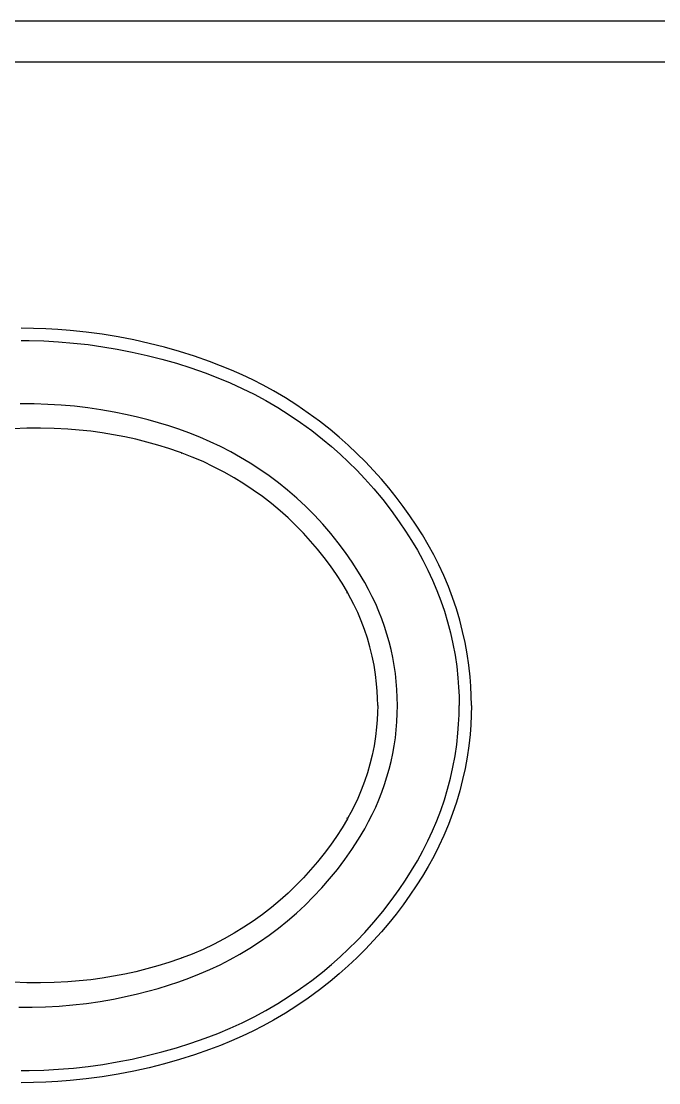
# Model space of a CAD drawing. Header units: millimetres. Extents: x 188.6 to 263.2, y 40.1 to 120.1.
# Drawn here: x 217.91 to 218.222, y 117.516 to 118.034 of the extents above; entities that cross this region are included whole.
import ezdxf

# ---------------------------------------------------------------- set-up
doc = ezdxf.new("R2010")
doc.units = ezdxf.units.MM
doc.layers.add('_XREF_APTOS 1003 E 1004$0$L-MC-LAYOUT MOLHADO', color=4, linetype='Continuous')
doc.layers.add('ARQ', color=8, linetype='Continuous')

# ---------------------------------------------------------------- blocks, each defined once
blk = doc.blocks.new('A$C1BFF5DEF')
at = {"layer": '_XREF_APTOS 1003 E 1004$0$L-MC-LAYOUT MOLHADO', "color": 8}
for p, q in [((19.91598066748571, 8.980007432637192, -0.0003197424109731), (18.56598074229765, 8.98000751431914, -0.0003197424109731)), ((19.91598066748571, 8.960007432636758, -0.0003197424109731), (18.56598074229765, 8.960007515636107, -0.0003197424109731)), ((19.02683620496515, 8.82987388713241, -0.0003197424109718), (19.02085406442035, 8.829953662972226, -0.0003197424109718)), ((19.03281688934527, 8.829675480867762, -0.0003197424109718), (19.02683620496515, 8.82987388713241, -0.0003197424109718)), ((19.03879166627172, 8.829349978329672, -0.0003197424109718), (19.03281688934527, 8.829675480867762, -0.0003197424109718)), ((19.04475608445006, 8.828888913668603, -0.0003197424109718), (19.03879166627172, 8.829349978329672, -0.0003197424109718)), ((19.02083736805485, 8.823987885711404, -0.0003197424109718), (19.02470980647246, 8.823960240143377, -0.0003197424109718)), ((19.02470980647246, 8.823960240143377, -0.0003197424109718), (19.03192767495198, 8.823760301949505, -0.0003197424109718)), ((19.0526280351865, 8.828069719519364, -0.0003197424109718), (19.04475608445006, 8.828888913668603, -0.0003197424109718)), ((19.06047420131341, 8.827019307029559, -0.0003197424109718), (19.0526280351865, 8.828069719519364, -0.0003197424109718)), ((19.06828430358524, 8.825738427752412, -0.0003197424109718), (19.06047420131341, 8.827019307029559, -0.0003197424109718)), ((19.07584197390457, 8.82427426542904, -0.0003197424109718), (19.06828430358524, 8.825738427752412, -0.0003197424109718)), ((19.08336177647703, 8.822595968109681, -0.0003197424109718), (19.07584197390457, 8.82427426542904, -0.0003197424109718)), ((19.03192767495198, 8.823760301949505, -0.0003197424109718), (19.03914258027959, 8.82335819846162, -0.0003197424109718)), ((19.03914258027959, 8.82335819846162, -0.0003197424109718), (19.0463463975089, 8.822755823621943, -0.0003197424109718)), ((19.0463463975089, 8.822755823621943, -0.0003197424109718), (19.05353100168992, 8.821955071372713, -0.0003197424109718)), ((19.05353100168992, 8.821955071372713, -0.0003197424109718), (19.06068826787356, 8.820957835655689, -0.0003197424109718)), ((19.06068826787356, 8.820957835655689, -0.0003197424109718), (19.06781007111436, 8.819766010412648, -0.0003197424109718)), ((19.06781007111436, 8.819766010412648, -0.0003197424109718), (19.07509971642918, 8.818339033505936, -0.0003197424109718)), ((19.09083353756846, 8.820703060887126, -0.0003197424109718), (19.08336177647703, 8.822595968109681, -0.0003197424109718)), ((19.09824708344655, 8.81859506885689, -0.0003197424109718), (19.09083353756846, 8.820703060887126, -0.0003197424109718)), ((19.07509971642918, 8.818339033505936, -0.0003197424109718), (19.08235292181649, 8.816708454071657, -0.0003197424109718)), ((19.08235292181649, 8.816708454071657, -0.0003197424109718), (19.08956007794819, 8.814873671917896, -0.0003197424109718)), ((19.08956007794819, 8.814873671917896, -0.0003197424109718), (19.09671157549798, 8.812834086851806, -0.0003197424109718)), ((19.10559224037712, 8.816271517112227, -0.0003197424109718), (19.09824708344655, 8.81859506885689, -0.0003197424109718)), ((19.11285883462784, 8.813731930746826, -0.0003197424109718), (19.10559224037712, 8.816271517112227, -0.0003197424109718)), ((19.11822872328462, 8.811686430796499, -0.0003197424109718), (19.11285883462784, 8.813731930746826, -0.0003197424109718)), ((19.09671157549798, 8.812834086851806, -0.0003197424109718), (19.10379780513955, 8.810589098680566, -0.0003197424109718)), ((19.10379780513955, 8.810589098680566, -0.0003197424109718), (19.11080915754661, 8.808138107213153, -0.0003197424109718)), ((19.1235483940423, 8.809501723569383, -0.0003197424109718), (19.11822872328462, 8.811686430796499, -0.0003197424109718)), ((19.12880997388817, 8.807176147618293, -0.0003197424109718), (19.1235483940423, 8.809501723569383, -0.0003197424109718)), ((19.11080915754661, 8.808138107213153, -0.0003197424109718), (19.11688976244164, 8.805808220549123, -0.0003197424109718)), ((19.11688976244164, 8.805808220549123, -0.0003197424109718), (19.12290224821077, 8.80329460703183, -0.0003197424109718)), ((19.12290224821077, 8.80329460703183, -0.0003197424109718), (19.12883434185329, 8.800594265861717, -0.0003197424109718)), ((19.13400558980771, 8.80470804149604, -0.0003197424109718), (19.12880997388817, 8.807176147618293, -0.0003197424109718)), ((19.13912736878552, 8.802095743755443, -0.0003197424109718), (19.13400558980771, 8.80470804149604, -0.0003197424109718)), ((19.12883434185329, 8.800594265861717, -0.0003197424109718), (19.13467377036482, 8.797704196239238, -0.0003197424109718)), ((19.14416743780889, 8.799337592949314, -0.0003197424109718), (19.13912736878552, 8.802095743755443, -0.0003197424109718)), ((19.14994165734475, 8.79593505947355, -0.0003197424109718), (19.14416743780889, 8.799337592949314, -0.0003197424109718)), ((19.02711759815115, 8.792980383888107, -0.0003197424109718), (19.02039526137429, 8.792991815207868, -0.0003197424109718)), ((19.03383135129167, 8.792775488400137, -0.0003197424109718), (19.02711759815115, 8.792980383888107, -0.0003197424109718)), ((19.04034067474691, 8.79239043636903, -0.0003197424109718), (19.03383135129167, 8.792775488400137, -0.0003197424109718)), ((19.13467377036482, 8.797704196239238, -0.0003197424109718), (19.14040826074466, 8.79462139736529, -0.0003197424109718)), ((19.14040826074466, 8.79462139736529, -0.0003197424109718), (19.14618969335475, 8.791249624852071, -0.0003197424109718)), ((19.15560308683467, 8.792337609287415, -0.0003197424109718), (19.14994165734475, 8.79593505947355, -0.0003197424109718)), ((19.04684185344064, 8.79182154772002, -0.0003197424109718), (19.04034067474691, 8.79239043636903, -0.0003197424109718)), ((19.05332692261214, 8.791068918419796, -0.0003197424109718), (19.04684185344064, 8.79182154772002, -0.0003197424109718)), ((19.05978791750436, 8.790132644436426, -0.0003197424109718), (19.05332692261214, 8.791068918419796, -0.0003197424109718)), ((19.06621687335842, 8.78901282173615, -0.0003197424109718), (19.05978791750436, 8.790132644436426, -0.0003197424109718)), ((19.07260582541727, 8.787709546286576, -0.0003197424109718), (19.06621687335842, 8.78901282173615, -0.0003197424109718)), ((19.07774039108841, 8.78652133545188, -0.0003197424109718), (19.07260582541727, 8.787709546286576, -0.0003197424109718)), ((19.14618969335475, 8.791249624852071, -0.0003197424109718), (19.15185603386868, 8.78767678104009, -0.0003197424109718)), ((19.15185603386868, 8.78767678104009, -0.0003197424109718), (19.15739824265944, 8.783910542535295, -0.0003197424109718)), ((19.16114316815816, 8.788552466702868, -0.0003197424109718), (19.15560308683467, 8.792337609287415, -0.0003197424109718)), ((19.1665533431929, 8.784586856031863, -0.0003197424109718), (19.16114316815816, 8.788552466702868, -0.0003197424109718)), ((19.08284636206059, 8.785212797012036, -0.0003197424109718), (19.07774039108841, 8.78652133545188, -0.0003197424109718)), ((19.08791934315246, 8.783784409535428, -0.0003197424109718), (19.08284636206059, 8.785212797012036, -0.0003197424109718)), ((19.09293167382889, 8.782244199112707, -0.0003197424109718), (19.08791934315246, 8.783784409535428, -0.0003197424109718)), ((19.15739824265944, 8.783910542535295, -0.0003197424109718), (19.16280728010548, 8.779958585943177, -0.0003197424109718)), ((19.17182505381657, 8.78044800158682, -0.0003197424109718), (19.1665533431929, 8.784586856031863, -0.0003197424109718)), ((19.02360205847486, 8.781113612440322, -0.0003197424109718), (19.0169258727588, 8.780863213563178, -0.0003197424109718)), ((19.03028408445749, 8.781165694596666, -0.0003197424109718), (19.02360205847486, 8.781113612440322, -0.0003197424109718)), ((19.03696300185998, 8.781017032358477, -0.0003197424109718), (19.03028408445749, 8.781165694596666, -0.0003197424109718)), ((19.04362986183383, 8.780665198051565, -0.0003197424109718), (19.03696300185998, 8.781017032358477, -0.0003197424109718)), ((19.04924660675039, 8.780207934661803, -0.0003197424109718), (19.04362986183383, 8.780665198051565, -0.0003197424109718)), ((19.05485239406567, 8.779602204096362, -0.0003197424109718), (19.04924660675039, 8.780207934661803, -0.0003197424109718)), ((19.06044086900744, 8.778846806085083, -0.0003197424109718), (19.05485239406567, 8.779602204096362, -0.0003197424109718)), ((19.06600567680158, 8.777940540356894, -0.0003197424109718), (19.06044086900744, 8.778846806085083, -0.0003197424109718)), ((19.07154046267493, 8.776882206641174, -0.0003197424109718), (19.06600567680158, 8.777940540356894, -0.0003197424109718)), ((19.09790677015422, 8.780585342257153, -0.0003197424109718), (19.09293167382889, 8.782244199112707, -0.0003197424109718)), ((19.1028401999543, 8.778808608789632, -0.0003197424109718), (19.09790677015422, 8.780585342257153, -0.0003197424109718)), ((19.10806364702654, 8.77675480762241, -0.0003197424109718), (19.10284019995521, 8.77880860879236, -0.0003197424109718)), ((19.16280728010548, 8.779958585943177, -0.0003197424109718), (19.16807410658072, 8.775828587870137, -0.0003197424109718)), ((19.17629760785036, 8.776707510083497, -0.0003197424109718), (19.17182505381657, 8.78044800158682, -0.0003197424109718)), ((19.07693746575437, 8.77569464655221, -0.0003197424109718), (19.07154046267493, 8.776882206641174, -0.0003197424109718)), ((19.08230269272422, 8.774357112753247, -0.0003197424109718), (19.07693746575437, 8.77569464655221, -0.0003197424109718)), ((19.08762909588, 8.772869109591511, -0.0003197424109718), (19.08230269272422, 8.774357112753247, -0.0003197424109718)), ((19.09290962751362, 8.771230141413298, -0.0003197424109718), (19.08762909588, 8.772869109591511, -0.0003197424109718)), ((19.11321752012787, 8.774524050906848, -0.0003197424109718), (19.10806364702654, 8.77675480762241, -0.0003197424109718)), ((19.11829302697657, 8.77212032181501, -0.0003197424109718), (19.11321752012787, 8.774524050906848, -0.0003197424109718)), ((19.12328137529181, 8.769547603515775, -0.0003197424109718), (19.11829302697657, 8.77212032181501, -0.0003197424109718)), ((19.16807410658072, 8.775828587870137, -0.0003197424109718), (19.17241605755276, 8.772198185984278, -0.0003197424109718)), ((19.17241605755276, 8.772198185984278, -0.0003197424109718), (19.17665471948163, 8.7684424180577, -0.0003197424109718)), ((19.18066372602021, 8.772837864338495, -0.0003197424109718), (19.17629760785036, 8.776707510083497, -0.0003197424109718)), ((19.18491802130353, 8.768843863769916, -0.0003197424109718), (19.18066372602021, 8.772837864338495, -0.0003197424109718)), ((19.0981372399188, 8.769439712565372, -0.0003197424109718), (19.09290962751362, 8.771230141413298, -0.0003197424109718)), ((19.09919547708574, 8.769056286164641, -0.0003197424109718), (19.0981372399188, 8.769439712565372, -0.0003197424109718)), ((19.09919553351352, 8.769056265532754, -0.0003197424109718), (19.09917480240671, 8.768908470474116, -0.0003197424109718)), ((19.09917480240671, 8.768908470474116, -0.0003197424109718), (19.09918091326523, 8.768897428838727, -0.0003197424109718)), ((19.09949182748602, 8.768785799551324, -0.0003197424109718), (19.09918513319422, 8.768899640341033, -0.0003197424109718)), ((19.09950321767297, 8.768943475036622, -0.0003197424109718), (19.09919553346532, 8.769056265426798, -0.0003197424109718)), ((19.09948582803514, 8.76885515554227, -0.0003197424109718), (19.0994815537984, 8.768801981356999, -0.0003197424109718)), ((19.0994815537984, 8.768801981356999, -0.0003197424109718), (19.09948830386435, 8.76878465448658, -0.0003197424109718)), ((19.09950321767025, 8.768943475037984, -0.0003197424109718), (19.09948582803514, 8.76885515554227, -0.0003197424109718)), ((19.10442605971417, 8.767036306881664, -0.0003197424109718), (19.09950321792399, 8.768943474944763, -0.0003197424109718)), ((19.10969059856831, 8.764778744853857, -0.0003197424109718), (19.10442605971417, 8.767036306881664, -0.0003197424109718)), ((19.12809248808258, 8.766857670031412, -0.0003197424109718), (19.12328137529181, 8.769547603515775, -0.0003197424109718)), ((19.13281411484655, 8.764007679999622, -0.0003197424109718), (19.12809248808258, 8.766857670031412, -0.0003197424109718)), ((19.17665471948163, 8.7684424180577, -0.0003197424109718), (19.18078486039536, 8.764565938060741, -0.0003197424109718)), ((19.18905510667861, 8.764730307797207, -0.0003197424109718), (19.18491802130353, 8.768843863769916, -0.0003197424109718)), ((19.11487184615777, 8.762326888502002, -0.0003197424109718), (19.10969059856831, 8.764778744853857, -0.0003197424109718)), ((19.11995931660436, 8.75968587509601, -0.0003197424109718), (19.11487184615777, 8.762326888502002, -0.0003197424109718)), ((19.1374385076993, 8.761002485779727, -0.0003197424109718), (19.13281411484655, 8.764007679999622, -0.0003197424109718)), ((19.18078486039536, 8.764565938060741, -0.0003197424109718), (19.18480124832473, 8.760573399964642, -0.0003197424109718)), ((19.19306959512283, 8.760501995839377, -0.0003197424109718), (19.18905510667861, 8.764730307797207, -0.0003197424109718)), ((19.12494252403172, 8.756860841903972, -0.0003197424109718), (19.11995931660436, 8.75968587509601, -0.0003197424109718)), ((19.1296399312983, 8.753967172100374, -0.0003197424109718), (19.12494252403172, 8.756860841903972, -0.0003197424109718)), ((19.14195791875915, 8.757846939731962, -0.0003197424109718), (19.1374385076993, 8.761002485779727, -0.0003197424109718)), ((19.14652354047808, 8.754423342734526, -0.0003197424109718), (19.14195791875915, 8.757846939731962, -0.0003197424109718)), ((19.18480124832473, 8.760573399964642, -0.0003197424109718), (19.18869865129869, 8.756469457740195, -0.0003197424109718)), ((19.18869865129869, 8.756469457740195, -0.0003197424109718), (19.19318677572443, 8.751432943302687, -0.0003197424109718)), ((19.19686477884676, 8.756268754763141, -0.0003197424109718), (19.19306959512283, 8.760501995839377, -0.0003197424109718)), ((19.13423579415171, 8.750905202379045, -0.0003197424109718), (19.1296399312983, 8.753967172100374, -0.0003197424109718)), ((19.15096341848817, 8.750848938808986, -0.0003197424109718), (19.14652354047808, 8.754423342734526, -0.0003197424109718)), ((19.19318677572443, 8.751432943302687, -0.0003197424109718), (19.19750139209878, 8.746241808187506, -0.0003197424109718)), ((19.20054130963723, 8.751927629005193, -0.0003197424109718), (19.19686477884676, 8.756268754763141, -0.0003197424109718)), ((19.20409498774421, 8.747483922108357, -0.0003197424109718), (19.20054130963723, 8.751927629005193, -0.0003197424109718)), ((19.13872157110432, 8.747680973900287, -0.0003197424109718), (19.13423579415171, 8.750905202379045, -0.0003197424109718)), ((19.14308872067209, 8.744300527825317, -0.0003197424109718), (19.13872157110432, 8.747680973900287, -0.0003197424109718)), ((19.15550223506085, 8.746922237057559, -0.0003197424109718), (19.15096341848817, 8.750848938808986, -0.0003197424109718)), ((19.15990008008572, 8.742829587964707, -0.0003197424109718), (19.15550223506085, 8.746922237057559, -0.0003197424109718)), ((19.19750139209878, 8.746241808187506, -0.0003197424109718), (19.20163499398092, 8.740905410887763, -0.0003197424109718)), ((19.20752161341949, 8.742942937615908, -0.0003197424109718), (19.20409498774421, 8.747483922108357, -0.0003197424109718)), ((19.14732870136919, 8.740769905313527, -0.0003197424109718), (19.14308872067209, 8.744300527825317, -0.0003197424109718)), ((19.16414861129266, 8.738579340825936, -0.0003197424109718), (19.15990008008572, 8.742829587964707, -0.0003197424109718)), ((19.20163499398092, 8.740905410887763, -0.0003197424109718), (19.20558007493361, 8.73543310989703, -0.0003197424109718)), ((19.21081698691392, 8.738309979072028, -0.0003197424109718), (19.20752161341949, 8.742942937615908, -0.0003197424109718)), ((19.1512523097486, 8.73726340643475, -0.0003197424109718), (19.14732870136919, 8.740769905313527, -0.0003197424109718)), ((19.15505779873325, 8.733622275717835, -0.0003197424109718), (19.1512523097486, 8.73726340643475, -0.0003197424109718)), ((19.16823948640791, 8.734179844936762, -0.0003197424109718), (19.16414861129266, 8.738579340825936, -0.0003197424109718)), ((19.21391870984604, 8.733689622837346, -0.0003197424109718), (19.21081698691392, 8.738309979072028, -0.0003197424109718)), ((19.15873873817014, 8.729852978170356, -0.0003197424109718), (19.15505779873325, 8.733622275717835, -0.0003197424109718)), ((19.17216436316227, 8.729639449592241, -0.0003197424109718), (19.16823948640791, 8.734179844936762, -0.0003197424109718)), ((19.20558007493361, 8.73543310989703, -0.0003197424109718), (19.20866306173462, 8.730870527750312, -0.0003197424109718)), ((19.20866306173462, 8.730870527750312, -0.0003197424109718), (19.21162108308687, 8.726221054340613, -0.0003197424109718)), ((19.21689595554795, 8.728983351087887, -0.0003197424109718), (19.21391870984604, 8.733689622837346, -0.0003197424109718)), ((19.16228869790808, 8.725961978799887, -0.0003197424109718), (19.15873873817014, 8.729852978170356, -0.0003197424109718)), ((19.16570124779588, 8.721955742614455, -0.0003197424109718), (19.16228869790808, 8.725961978799887, -0.0003197424109718)), ((19.17580572386447, 8.7251087295042, -0.0003197424109718), (19.17216436316227, 8.729639449592241, -0.0003197424109718)), ((19.21162108308687, 8.726221054340613, -0.0003197424109718), (19.21443970655269, 8.721485336593332, -0.0003197424109718)), ((19.21973478733668, 8.724191861263762, -0.0003197424109718), (19.21689595554795, 8.728983351087887, -0.0003197424109718)), ((19.16888526612325, 8.717951959396714, -0.0003197424109718), (19.16570124779588, 8.721955742614455, -0.0003197424109718)), ((19.17928903449916, 8.720448695651383, -0.0003197424109718), (19.17580572386447, 8.7251087295042, -0.0003197424109718)), ((19.18260818155937, 8.715668155934281, -0.0003197424109718), (19.17928903449916, 8.720448695651383, -0.0003197424109718)), ((19.21443970655269, 8.721485336593332, -0.0003197424109718), (19.21710449969993, 8.71666402143569, -0.0003197424109718)), ((19.22242126852831, 8.71931585080506, -0.0003197424109718), (19.21973478733668, 8.724191861263762, -0.0003197424109718)), ((19.17193754671785, 8.713841439725682, -0.0003197424109718), (19.16888526612325, 8.717951959396714, -0.0003197424109718)), ((19.18575705154086, 8.710775918252464, -0.0003197424109718), (19.18260818155937, 8.715668155934281, -0.0003197424109718)), ((19.21710449969993, 8.71666402143569, -0.0003197424109718), (19.21960103009002, 8.71175775579354, -0.0003197424109718)), ((19.22494146243986, 8.71435601715143, -0.0003197424109718), (19.22242126852831, 8.71931585080506, -0.0003197424109718)), ((19.17485321264627, 8.709631047235916, -0.0003197424109718), (19.17193754671785, 8.713841439725682, -0.0003197424109718)), ((19.18872953093938, 8.70578079050506, -0.0003197424109718), (19.18575705154086, 8.710775918252464, -0.0003197424109718)), ((19.21960103009002, 8.71175775579354, -0.0003197424109718), (19.22187523332337, 8.706863306233798, -0.0003197424109718)), ((19.22737944794841, 8.709098524766205, -0.0003197424109718), (19.22494146243986, 8.71435601715143, -0.0003197424109718)), ((19.17762738697689, 8.70532764556333, -0.0003197424109718), (19.17485321264627, 8.709631047235916, -0.0003197424109718)), ((19.1802551927763, 8.700938098342021, -0.0003197424109718), (19.17762738697689, 8.70532764556333, -0.0003197424109718)), ((19.22187523332337, 8.706863306233798, -0.0003197424109718), (19.22397592540306, 8.701886333624543, -0.0003197424109718)), ((19.22962476075605, 8.703749513018238, -0.0003197424109718), (19.22737944794841, 8.709098524766205, -0.0003197424109718)), ((19.18014008421738, 8.70085507101453, -0.0003197424109718), (19.18013191126789, 8.700843424236382, -0.0003197424109718)), ((19.18037901339409, 8.700412244374773, -0.0003197424109718), (19.18013537669736, 8.700839693774242, -0.0003197424109718)), ((19.18018086442003, 8.700886936281902, -0.0003197424109718), (19.18014008421738, 8.70085507101453, -0.0003197424109718)), ((19.18025522278236, 8.700938046270721, -0.0003197424109718), (19.18018086442003, 8.700886936281902, -0.0003197424109718)), ((19.18050093340622, 8.700509497311712, -0.0003197424109718), (19.18025525667195, 8.700937986995767, -0.0003197424109718)), ((19.18038104917792, 8.700425320107342, -0.0003197424109718), (19.18037592046454, 8.700417675058588, -0.0003197424109718)), ((19.18050093340622, 8.700509497311712, -0.0003197424109718), (19.18038104917792, 8.700425320107342, -0.0003197424109718)), ((19.18199426594634, 8.697804752205911, -0.0003197424109718), (19.18050093340622, 8.700509497311712, -0.0003197424109718)), ((19.22397592540306, 8.701886333624543, -0.0003197424109718), (19.2258992201028, 8.696836338363253, -0.0003197424109718)), ((19.2316730445396, 8.698319912765553, -0.0003197424109718), (19.22962476075605, 8.703749513018238, -0.0003197424109718)), ((19.18341235284202, 8.695059856277794, -0.0003197424109718), (19.18199426594634, 8.697804752205911, -0.0003197424109718)), ((19.18531745674278, 8.691039799113012, -0.0003197424109718), (19.18341235284202, 8.695059856277794, -0.0003197424109718)), ((19.2258992201028, 8.696836338363253, -0.0003197424109718), (19.22764123119719, 8.691722820847872, -0.0003197424109718)), ((19.23351994297678, 8.692820654866182, -0.0003197424109718), (19.2316730445396, 8.698319912765553, -0.0003197424109718)), ((19.18706149743463, 8.686941344447177, -0.0003197424109718), (19.18531745674278, 8.691039799113012, -0.0003197424109718)), ((19.22764123119719, 8.691722820847872, -0.0003197424109718), (19.22919807245904, 8.686555281476327, -0.0003197424109718)), ((19.23516109974804, 8.687262670178598, -0.0003197424109718), (19.23351994297678, 8.692820654866182, -0.0003197424109718)), ((19.18864064394125, 8.682774565704447, -0.0003197424109718), (19.18706149743463, 8.686941344447177, -0.0003197424109718)), ((19.22919807245904, 8.686555281476327, -0.0003197424109718), (19.23061189252399, 8.681159927235285, -0.0003197424109718)), ((19.2365527574762, 8.681830228890021, -0.0003197424109718), (19.23516109974804, 8.687262670178598, -0.0003197424109718)), ((19.19005106528908, 8.678549536308992, -0.0003197424109718), (19.18864064394125, 8.682774565704447, -0.0003197424109718)), ((19.23061189252399, 8.681159927235285, -0.0003197424109718), (19.23182826472617, 8.675710898403167, -0.0003197424109718)), ((19.23775199976495, 8.676346675586728, -0.0003197424109718), (19.2365527574762, 8.681830228890021, -0.0003197424109718)), ((19.19128893050089, 8.674276329684517, -0.0003197424109718), (19.19005106528908, 8.678549536308992, -0.0003197424109718)), ((19.19238670747524, 8.669807606387394, -0.0003197424109718), (19.19128893050089, 8.674276329684517, -0.0003197424109718)), ((19.23182826472617, 8.675710898403167, -0.0003197424109718), (19.23284508438479, 8.670219220622357, -0.0003197424109718)), ((19.23875687126252, 8.670822400433508, -0.0003197424109718), (19.23775199976495, 8.676346675586728, -0.0003197424109718)), ((19.19329870363486, 8.665293189249724, -0.0003197424109718), (19.19238670747524, 8.669807606387394, -0.0003197424109718)), ((19.23284508438479, 8.670219220622357, -0.0003197424109718), (19.23366024681905, 8.664695919534779, -0.0003197424109718)), ((19.23956541661351, 8.665267793594692, -0.0003197424109718), (19.23875687126252, 8.670822400433508, -0.0003197424109718)), ((19.19402281262006, 8.660744815156932, -0.0003197424109718), (19.19329870363486, 8.665293189249724, -0.0003197424109718)), ((19.23366024681905, 8.664695919534779, -0.0003197424109718), (19.23427164734727, 8.659152020782813, -0.0003197424109718)), ((19.24017568046616, 8.659693245233711, -0.0003197424109718), (19.23956541661351, 8.665267793594692, -0.0003197424109718)), ((19.19455692807202, 8.65617422099399, -0.0003197424109718), (19.19402281262006, 8.660744815156932, -0.0003197424109718)), ((19.23427164734727, 8.659152020782813, -0.0003197424109718), (19.23461288697086, 8.654644542178858, -0.0003197424109718)), ((19.24052946641637, 8.655005623331588, -0.0003197424109718), (19.24017568046616, 8.659693245233711, -0.0003197424109718)), ((19.19483697079482, 8.652658327252764, -0.0003197424109718), (19.19455692807202, 8.65617422099399, -0.0003197424109718)), ((19.23461288697086, 8.654644542178858, -0.0003197424109718), (19.23482006179762, 8.650127783181004, -0.0003197424109718)), ((19.24074370384875, 8.650308372929658, -0.0003197424109718), (19.24052946641637, 8.655005623331588, -0.0003197424109718)), ((19.19500505536013, 8.649134395368264, -0.0003197424109718), (19.19483697079482, 8.652658327252764, -0.0003197424109718)), ((19.19506160298584, 8.64560778597456, -0.0003197424109718), (19.19500505536013, 8.649134395368264, -0.0003197424109718)), ((19.23482006179762, 8.650127783181004, -0.0003197424109718), (19.23490613114751, 8.64560778913733, -0.0003197424109718)), ((19.2408320754617, 8.645607789591168, -0.0003197424109718), (19.24074370384875, 8.650308372929658, -0.0003197424109718)), ((19.19504885415477, 8.645607785973198, -0.0003197424109718), (19.19490755263774, 8.645607785961827, -0.0003197424109718)), ((19.19506160298584, 8.645607785973652, -0.0003197424109718), (19.19500505592037, 8.642081176571308, -0.0003197424109718)), ((19.19506160298584, 8.645607785974107, -0.0003197424109718), (19.19504885415477, 8.645607785973198, -0.0003197424109718)), ((19.23482006251521, 8.641087795080466, -0.0003197424109718), (19.23490613114751, 8.64560778913733, -0.0003197424109718)), ((19.2408320754617, 8.645607789624817, -0.0003197424109718), (19.24074370459544, 8.640907206272686, -0.0003197424109718)), ((19.19483697191441, 8.638557244659523, -0.0003197424109718), (19.19455692975003, 8.635041350873733, -0.0003197424109718)), ((19.19500505592037, 8.642081176571308, -0.0003197424109718), (19.19483697191441, 8.638557244659523, -0.0003197424109718)), ((19.23461288840605, 8.636571036049418, -0.0003197424109718), (19.23482006251521, 8.641087795080466, -0.0003197424109718)), ((19.24074370459544, 8.640907206272686, -0.0003197424109718), (19.24052946790886, 8.636209955836192, -0.0003197424109718)), ((19.19455692975003, 8.635041350873733, -0.0003197424109718), (19.19402281502385, 8.630470756626664, -0.0003197424109718)), ((19.23366024984949, 8.62651965854252, -0.0003197424109718), (19.23427164949822, 8.632063557391348, -0.0003197424109718)), ((19.23427164949822, 8.632063557391348, -0.0003197424109718), (19.23461288840605, 8.636571036049418, -0.0003197424109718)), ((19.24052946790886, 8.636209955836192, -0.0003197424109718), (19.24017568270261, 8.631522333878138, -0.0003197424109718)), ((19.19402281502385, 8.630470756626664, -0.0003197424109718), (19.1932987067608, 8.625922382418366, -0.0003197424109718)), ((19.24017568270261, 8.631522333878138, -0.0003197424109718), (19.23956541973581, 8.625947785420294, -0.0003197424109718)), ((19.1932987067608, 8.625922382418366, -0.0003197424109718), (19.19238671131876, 8.621407965136086, -0.0003197424109718)), ((19.23284508829289, 8.620996357325339, -0.0003197424109718), (19.23366024984949, 8.62651965854252, -0.0003197424109718)), ((19.23956541973581, 8.625947785420294, -0.0003197424109718), (19.23875687526612, 8.620393178452787, -0.0003197424109718)), ((19.19128893505382, 8.616939241664795, -0.0003197424109718), (19.19005107051958, 8.612666034843869, -0.0003197424109718)), ((19.19238671131876, 8.621407965136086, -0.0003197424109718), (19.19128893505382, 8.616939241664795, -0.0003197424109718)), ((19.23182826950648, 8.615504679383093, -0.0003197424109718), (19.23284508829289, 8.620996357325339, -0.0003197424109718)), ((19.23875687526612, 8.620393178452787, -0.0003197424109718), (19.23775200464621, 8.614868903139948, -0.0003197424109718)), ((19.19005107051958, 8.612666034843869, -0.0003197424109718), (19.18864064984297, 8.608441005224222, -0.0003197424109718)), ((19.23061189816923, 8.610055650357706, -0.0003197424109718), (19.23182826950648, 8.615504679383093, -0.0003197424109718)), ((19.23775200464621, 8.614868903139948, -0.0003197424109718), (19.23655276322785, 8.609385349646573, -0.0003197424109718)), ((19.18864064984297, 8.608441005224222, -0.0003197424109718), (19.18706150399754, 8.604274226230473, -0.0003197424109718)), ((19.22919807896011, 8.604660295892472, -0.0003197424109718), (19.23061189816923, 8.610055650357706, -0.0003197424109718)), ((19.23655276322785, 8.609385349646573, -0.0003197424109718), (19.23516110636279, 8.603952908136987, -0.0003197424109718)), ((19.18706150399754, 8.604274226230473, -0.0003197424109718), (19.18531746395689, 8.600175771287695, -0.0003197424109718)), ((19.22764123851954, 8.599492756273547, -0.0003197424109718), (19.22919807896011, 8.604660295892472, -0.0003197424109718)), ((19.23516110636279, 8.603952908136987, -0.0003197424109718), (19.23351995047466, 8.598394923188835, -0.0003197424109718)), ((19.1834123606946, 8.596155713820508, -0.0003197424109718), (19.18199427423457, 8.59341081766729, -0.0003197424109718)), ((19.18531746395689, 8.600175771287695, -0.0003197424109718), (19.1834123606946, 8.596155713820508, -0.0003197424109718)), ((19.22589922823732, 8.594379238481677, -0.0003197424109718), (19.22764123851954, 8.599492756273547, -0.0003197424109718)), ((19.23351995047466, 8.598394923188835, -0.0003197424109718), (19.23167305290968, 8.59289566499615, -0.0003197424109718)), ((19.18013914517047, 8.590382465190713, -0.0003197424109718), (19.18038364461023, 8.590811444028759, -0.0003197424109718)), ((19.18050094212373, 8.59070607232411, -0.0003197424109718), (19.18025526545858, 8.590277582601402, -0.0003197424109718)), ((19.1803810578827, 8.590790249509382, -0.0003197424109718), (19.1803759276541, 8.59079789133807, -0.0003197424109718)), ((19.18050094212373, 8.59070607232411, -0.0003197424109718), (19.1803810578827, 8.590790249509382, -0.0003197424109718)), ((19.18199427423457, 8.59341081766729, -0.0003197424109718), (19.18050094212373, 8.59070607232411, -0.0003197424109718)), ((19.22397593433976, 8.589329242914799, -0.0003197424109718), (19.22589922823732, 8.594379238481677, -0.0003197424109718)), ((19.23167305290968, 8.59289566499615, -0.0003197424109718), (19.22962476998833, 8.587466064418322, -0.0003197424109718)), ((19.17762739645928, 8.585887923616838, -0.0003197424109718), (19.1748532228126, 8.581584521503144, -0.0003197424109718)), ((19.18025520156203, 8.590277471254693, -0.0003197424109718), (19.17762739645928, 8.585887923616838, -0.0003197424109718)), ((19.18014010712846, 8.590360523222216, -0.0003197424109718), (19.18013193301937, 8.590372167924443, -0.0003197424109718)), ((19.18018088829154, 8.590328659776105, -0.0003197424109718), (19.18014010712846, 8.590360523222216, -0.0003197424109718)), ((19.18025524740602, 8.590277551264762, -0.0003197424109718), (19.18018088829154, 8.590328659776105, -0.0003197424109718)), ((19.18565740642094, 8.580278979731018, -0.0003197424109718), (19.18872952127327, 8.585434746800956, -0.0003197424109718)), ((19.22187524305042, 8.584352269972214, -0.0003197424109718), (19.22397593433976, 8.589329242914799, -0.0003197424109718)), ((19.22962476998833, 8.587466064418322, -0.0003197424109718), (19.22737945803106, 8.582117052313832, -0.0003197424109718)), ((19.1748532228126, 8.581584521503144, -0.0003197424109718), (19.17193755755267, 8.5773741285509, -0.0003197424109718)), ((19.18239725306063, 8.575232971866852, -0.0003197424109718), (19.18565740642094, 8.580278979731018, -0.0003197424109718)), ((19.21960104059377, 8.579457820050948, -0.0003197424109718), (19.22187524305042, 8.584352269972214, -0.0003197424109718)), ((19.22737945803106, 8.582117052313832, -0.0003197424109718), (19.22494147335652, 8.576859559541163, -0.0003197424109718)), ((19.17193755755267, 8.5773741285509, -0.0003197424109718), (19.16888527761108, 8.573263608394655, -0.0003197424109718)), ((19.17895581800582, 8.570306399631361, -0.0003197424109718), (19.18239725306063, 8.575232971866852, -0.0003197424109718)), ((19.21710451098221, 8.574551554012713, -0.0003197424109718), (19.21960104059377, 8.579457820050948, -0.0003197424109718)), ((19.22494147335652, 8.576859559541163, -0.0003197424109718), (19.22242128023259, 8.571899725487356, -0.0003197424109718)), ((19.16888527761108, 8.573263608394655, -0.0003197424109718), (19.16570125991944, 8.569259824671235, -0.0003197424109718)), ((19.17533985807273, 8.565508939445635, -0.0003197424109718), (19.17895581800582, 8.570306399631361, -0.0003197424109718)), ((19.2116210958871, 8.564994520237406, -0.0003197424109718), (19.21443971860168, 8.569730238431701, -0.0003197424109718)), ((19.21443971860168, 8.569730238431701, -0.0003197424109718), (19.21710451098221, 8.574551554012713, -0.0003197424109718)), ((19.22242128023259, 8.571899725487356, -0.0003197424109718), (19.21973479981494, 8.567023714602099, -0.0003197424109718)), ((19.16228871066738, 8.565253587944198, -0.0003197424109718), (19.15873875154699, 8.561362588010297, -0.0003197424109718)), ((19.16570125991944, 8.569259824671235, -0.0003197424109718), (19.16228871066738, 8.565253587944198, -0.0003197424109718)), ((19.17155613007395, 8.560850267732121, -0.0003197424109718), (19.17533985807273, 8.565508939445635, -0.0003197424109718)), ((19.20866307527336, 8.560345046357497, -0.0003197424109718), (19.2116210958871, 8.564994520237406, -0.0003197424109718)), ((19.21973479981494, 8.567023714602099, -0.0003197424109718), (19.21689596878747, 8.562232224327317, -0.0003197424109718)), ((19.15873875154699, 8.561362588010297, -0.0003197424109718), (19.15505781270855, 8.557593289878014, -0.0003197424109718)), ((19.16773233013605, 8.556472434597932, -0.0003197424109718), (19.17155613007395, 8.560850267732121, -0.0003197424109718)), ((19.2055800891963, 8.555782463721016, -0.0003197424109718), (19.20866307527336, 8.560345046357497, -0.0003197424109718)), ((19.21689596878747, 8.562232224327317, -0.0003197424109718), (19.21391872383225, 8.557525952104923, -0.0003197424109718)), ((19.15505781270855, 8.557593289878014, -0.0003197424109718), (19.15125232430233, 8.553952158557193, -0.0003197424109718)), ((19.16375356088025, 8.55222759012372, -0.0003197424109718), (19.16773233013605, 8.556472434597932, -0.0003197424109718)), ((19.20163500911309, 8.550310162104097, -0.0003197424109718), (19.2055800891963, 8.555782463721016, -0.0003197424109718)), ((19.21391872383225, 8.557525952104923, -0.0003197424109718), (19.2108170016341, 8.55290559537775, -0.0003197424109718)), ((19.14732871647953, 8.550445659054956, -0.0003197424109718), (19.1430887363436, 8.546915035870143, -0.0003197424109718)), ((19.15125232430233, 8.553952158557193, -0.0003197424109718), (19.14732871647953, 8.550445659054956, -0.0003197424109718)), ((19.15962742210701, 8.548123298057135, -0.0003197424109718), (19.16375356088025, 8.55222759012372, -0.0003197424109718)), ((19.19750140807861, 8.544973764148152, -0.0003197424109718), (19.20163500911309, 8.550310162104097, -0.0003197424109718)), ((19.2108170016341, 8.55290559537775, -0.0003197424109718), (19.20752162887544, 8.548272636310458, -0.0003197424109718)), ((19.1430887363436, 8.546915035870143, -0.0003197424109718), (19.13872158731334, 8.543534589101682, -0.0003197424109718)), ((19.15096343519923, 8.540366626136574, -0.0003197424109718), (19.15536151361317, 8.544167122145382, -0.0003197424109718)), ((19.15536151361317, 8.544167122145382, -0.0003197424109718), (19.15962742210701, 8.548123298057135, -0.0003197424109718)), ((19.19318679252825, 8.539782628347666, -0.0003197424109718), (19.19750140807861, 8.544973764148152, -0.0003197424109718)), ((19.20752162887544, 8.548272636310458, -0.0003197424109718), (19.20409500392139, 8.543731651274582, -0.0003197424109718)), ((19.13423581087187, 8.540310359910789, -0.0003197424109718), (19.12963994850503, 8.537248389459592, -0.0003197424109718)), ((19.13872158731334, 8.543534589101682, -0.0003197424109718), (19.13423581087187, 8.540310359910789, -0.0003197424109718)), ((19.14654800033401, 8.536811797621112, -0.0003197424109718), (19.15096343519923, 8.540366626136574, -0.0003197424109718)), ((19.18869866890196, 8.53474611319757, -0.0003197424109718), (19.19318679252825, 8.539782628347666, -0.0003197424109718)), ((19.20054132652018, 8.539287943813404, -0.0003197424109718), (19.1968647964191, 8.53494681747111, -0.0003197424109718)), ((19.20409500392139, 8.543731651274582, -0.0003197424109718), (19.20054132652018, 8.539287943813404, -0.0003197424109718)), ((19.12494254169775, 8.534354718909752, -0.0003197424109718), (19.11995933471876, 8.531529684926907, -0.0003197424109718)), ((19.12963994850503, 8.537248389459592, -0.0003197424109718), (19.12494254169775, 8.534354718909752, -0.0003197424109718)), ((19.13735607464656, 8.530158512046683, -0.0003197424109718), (19.14200949581988, 8.5334071945133, -0.0003197424109718)), ((19.14200949581988, 8.5334071945133, -0.0003197424109718), (19.14654800033401, 8.536811797621112, -0.0003197424109718)), ((19.18480126658011, 8.530642170354213, -0.0003197424109718), (19.18869866890196, 8.53474611319757, -0.0003197424109718)), ((19.1968647964191, 8.53494681747111, -0.0003197424109718), (19.19306961336639, 8.53071357579233, -0.0003197424109718)), ((19.11487186469145, 8.528888670712831, -0.0003197424109718), (19.10969061749125, 8.52643681353834, -0.0003197424109718)), ((19.11995933471876, 8.531529684926907, -0.0003197424109718), (19.11487186469145, 8.528888670712831, -0.0003197424109718)), ((19.13259588980014, 8.527071445454794, -0.0003197424109718), (19.13735607464656, 8.530158512046683, -0.0003197424109718)), ((19.18078487928466, 8.526649631620558, -0.0003197424109718), (19.18480126658011, 8.530642170354213, -0.0003197424109718)), ((19.19306961336639, 8.53071357579233, -0.0003197424109718), (19.18905512559428, 8.526485263196946, -0.0003197424109718)), ((19.10442607899546, 8.524179250674706, -0.0003197424109718), (19.09950323750814, 8.522272081829897, -0.0003197424109718)), ((19.10969061749125, 8.52643681353834, -0.0003197424109718), (19.10442607899546, 8.524179250674706, -0.0003197424109718)), ((19.12292200933967, 8.521475843794406, -0.0003197424109718), (19.1277370942667, 8.524151689970722, -0.0003197424109718)), ((19.1277370942667, 8.524151689970722, -0.0003197424109718), (19.13259588980014, 8.527071445454794, -0.0003197424109718)), ((19.17665473898575, 8.522773150967847, -0.0003197424109718), (19.18078487928466, 8.526649631620558, -0.0003197424109718)), ((19.18905512559428, 8.526485263196946, -0.0003197424109718), (19.18491804087222, 8.522371706567581, -0.0003197424109718)), ((19.08762911608807, 8.518346445297311, -0.0003197424109718), (19.08230271316876, 8.516858441289742, -0.0003197424109718)), ((19.09290964746157, 8.519985414314077, -0.0003197424109718), (19.08762911608807, 8.518346445297311, -0.0003197424109718)), ((19.09813725958207, 8.521775843991918, -0.0003197424109718), (19.09290964746157, 8.519985414314077, -0.0003197424109718)), ((19.09919549668808, 8.522159270560905, -0.0003197424109718), (19.09813725958207, 8.521775843991918, -0.0003197424109718)), ((19.0991748219854, 8.522307086248247, -0.0003197424109718), (19.09918093187258, 8.522318127534387, -0.0003197424109718)), ((19.09919555311586, 8.522159291192793, -0.0003197424109718), (19.0991748219854, 8.522307086248247, -0.0003197424109718)), ((19.09918568958033, 8.522316115345575, -0.0003197424109718), (19.099492878077, 8.522430140503047, -0.0003197424109718)), ((19.09950323725803, 8.522272081737581, -0.0003197424109718), (19.09919555306766, 8.522159291298747, -0.0003197424109718)), ((19.09948103460152, 8.522413377311068, -0.0003197424109718), (19.09948754752946, 8.522430616290649, -0.0003197424109718)), ((19.09948557410149, 8.522360300853732, -0.0003197424109718), (19.09948103460152, 8.522413377311068, -0.0003197424109718)), ((19.09950323725439, 8.522272081736673, -0.0003197424109718), (19.09948557410149, 8.522360300853732, -0.0003197424109718)), ((19.11302888229835, 8.516606701659157, -0.0003197424109718), (19.11801652063019, 8.518959549146302, -0.0003197424109718)), ((19.11801652063019, 8.518959549146302, -0.0003197424109718), (19.12292200933967, 8.521475843794406, -0.0003197424109718)), ((19.16807412725898, 8.515386979792538, -0.0003197424109718), (19.17241607765442, 8.519017382367794, -0.0003197424109718)), ((19.17241607765442, 8.519017382367794, -0.0003197424109718), (19.17665473898575, 8.522773150967847, -0.0003197424109718)), ((19.18066374622282, 8.518377705323699, -0.0003197424109718), (19.17629762866778, 8.514508058885212, -0.0003197424109718)), ((19.18491804087222, 8.522371706567581, -0.0003197424109718), (19.18066374622282, 8.518377705323699, -0.0003197424109718)), ((19.06600569781454, 8.513275011098585, -0.0003197424109718), (19.0604408901641, 8.512368744486821, -0.0003197424109718)), ((19.07154048351964, 8.514333345692876, -0.0003197424109718), (19.06600569781454, 8.513275011098585, -0.0003197424109718)), ((19.07693748640992, 8.51552090663904, -0.0003197424109718), (19.07154048351964, 8.514333345692876, -0.0003197424109718)), ((19.08230271316876, 8.516858441289742, -0.0003197424109718), (19.07693748640992, 8.51552090663904, -0.0003197424109718)), ((19.10284017342616, 8.51240693069326, -0.0003197424109718), (19.1079673485097, 8.514421196963893, -0.0003197424109718)), ((19.1079673485097, 8.514421196963893, -0.0003197424109718), (19.11302888229835, 8.516606701659157, -0.0003197424109718)), ((19.16280730143859, 8.511256980883218, -0.0003197424109718), (19.16807412725898, 8.515386979792538, -0.0003197424109718)), ((19.17629762866778, 8.514508058885212, -0.0003197424109718), (19.1718250752279, 8.510767566671575, -0.0003197424109718)), ((19.02360207999169, 8.510101932281714, -0.0003197424109718), (19.01692589423561, 8.510352330098838, -0.0003197424109718)), ((19.0302841059825, 8.510049851186295, -0.0003197424109718), (19.02360207999169, 8.510101932281714, -0.0003197424109718)), ((19.03696302336044, 8.51019851448541, -0.0003197424109718), (19.0302841059825, 8.510049851186295, -0.0003197424109718)), ((19.04362988327972, 8.510550349850517, -0.0003197424109718), (19.03696302336044, 8.51019851448541, -0.0003197424109718)), ((19.04924662812351, 8.511007614132495, -0.0003197424109718), (19.04362988327972, 8.510550349850517, -0.0003197424109718)), ((19.05485241534239, 8.511613345587875, -0.0003197424109718), (19.04924662812351, 8.511007614132495, -0.0003197424109718)), ((19.0604408901641, 8.512368744486821, -0.0003197424109718), (19.05485241534239, 8.511613345587875, -0.0003197424109718)), ((19.08784303880799, 8.507408690462169, -0.0003197424109718), (19.09288116082786, 8.508955178694803, -0.0003197424109718)), ((19.09288116082786, 8.508955178694803, -0.0003197424109718), (19.0978817055198, 8.510621519018287, -0.0003197424109718)), ((19.0978817055198, 8.510621519018287, -0.0003197424109718), (19.10284017342525, 8.512406930695533, -0.0003197424109718)), ((19.15739826462101, 8.507305023432536, -0.0003197424109718), (19.16280730143859, 8.511256980883218, -0.0003197424109718)), ((19.1718250752279, 8.510767566671575, -0.0003197424109718), (19.16655336526179, 8.50662871138934, -0.0003197424109718)), ((19.06602540097679, 8.502166652154528, -0.0003197424109718), (19.07260584798092, 8.503506006216638, -0.0003197424109718)), ((19.07260584798092, 8.503506006216638, -0.0003197424109718), (19.077714650985, 8.504687938332381, -0.0003197424109718)), ((19.077714650985, 8.504687938332381, -0.0003197424109718), (19.08279515756345, 8.50598898997282, -0.0003197424109718)), ((19.08279515756345, 8.50598898997282, -0.0003197424109718), (19.08784303880799, 8.507408690462169, -0.0003197424109718)), ((19.14618971648138, 8.499965939335423, -0.0003197424109718), (19.15185605642779, 8.50353878404735, -0.0003197424109718)), ((19.15185605642779, 8.50353878404735, -0.0003197424109718), (19.15739826462101, 8.507305023432536, -0.0003197424109718)), ((19.16114319085642, 8.50266309985932, -0.0003197424109718), (19.15560311013411, 8.49887795639529, -0.0003197424109718)), ((19.16655336526179, 8.50662871138934, -0.0003197424109718), (19.16114319085642, 8.50266309985932, -0.0003197424109718)), ((19.01961391873789, 8.498234734230437, -0.0003197424109718), (19.02614092709023, 8.498221364937535, -0.0003197424109718)), ((19.02614092709023, 8.498221364937535, -0.0003197424109718), (19.03266075731477, 8.498390311801584, -0.0003197424109718)), ((19.03266075731477, 8.498390311801584, -0.0003197424109718), (19.03936636489794, 8.498755894466967, -0.0003197424109718)), ((19.03936636489794, 8.498755894466967, -0.0003197424109718), (19.04606432574616, 8.49931640825821, -0.0003197424109718)), ((19.04606432574616, 8.49931640825821, -0.0003197424109718), (19.05274594716917, 8.500071764751965, -0.0003197424109718)), ((19.05274594716917, 8.500071764751965, -0.0003197424109718), (19.05940253647674, 8.501021875525339, -0.0003197424109718)), ((19.05940253647674, 8.501021875525339, -0.0003197424109718), (19.06602540097679, 8.502166652154528, -0.0003197424109718)), ((19.14040828440608, 8.496594165904526, -0.0003197424109718), (19.14618971648138, 8.499965939335423, -0.0003197424109718)), ((19.15560311013411, 8.49887795639529, -0.0003197424109718), (19.14994168121535, 8.49528050531012, -0.0003197424109718)), ((19.12883436646331, 8.490621295570463, -0.0003197424109718), (19.13467379451646, 8.493511366120172, -0.0003197424109718)), ((19.13467379451646, 8.493511366120172, -0.0003197424109718), (19.14040828440608, 8.496594165904526, -0.0003197424109718)), ((19.14416746221974, 8.491877970917585, -0.0003197424109718), (19.13912739363474, 8.4891198193111, -0.0003197424109718)), ((19.14994168121535, 8.49528050531012, -0.0003197424109718), (19.14416746221974, 8.491877970917585, -0.0003197424109718)), ((19.1168897878793, 8.485407338985851, -0.0003197424109718), (19.12290227325008, 8.487920953458115, -0.0003197424109718)), ((19.12290227325008, 8.487920953458115, -0.0003197424109718), (19.12883436646331, 8.490621295570463, -0.0003197424109718)), ((19.13912739363474, 8.4891198193111, -0.0003197424109718), (19.13400561507075, 8.486507520756957, -0.0003197424109718)), ((19.10379783133754, 8.48062645877576, -0.0003197424109718), (19.11080918335534, 8.483077451356847, -0.0003197424109718)), ((19.11080918335534, 8.483077451356847, -0.0003197424109718), (19.1168897878793, 8.485407338985851, -0.0003197424109718)), ((19.12354842006749, 8.481713837023335, -0.0003197424109718), (19.11822874965634, 8.479529128951754, -0.0003197424109718)), ((19.1288099995441, 8.484039413809795, -0.0003197424109718), (19.12354842006749, 8.481713837023335, -0.0003197424109718)), ((19.13400561507075, 8.486507520756957, -0.0003197424109718), (19.1288099995441, 8.484039413809795, -0.0003197424109718)), ((19.08235294898492, 8.474507099979517, -0.0003197424109718), (19.08956010482557, 8.476341883277883, -0.0003197424109718)), ((19.08956010482557, 8.476341883277883, -0.0003197424109718), (19.09671160205158, 8.478381469479473, -0.0003197424109718)), ((19.09671160205158, 8.478381469479473, -0.0003197424109718), (19.10379783133754, 8.48062645877576, -0.0003197424109718)), ((19.11285886132515, 8.47748362814832, -0.0003197424109718), (19.10559226747642, 8.474944040629225, -0.0003197424109718)), ((19.11822874965634, 8.479529128951754, -0.0003197424109718), (19.11285886132515, 8.47748362814832, -0.0003197424109718)), ((19.06068829571774, 8.470257714955324, -0.0003197424109718), (19.06781009876846, 8.47144954132932, -0.0003197424109718)), ((19.06781009876846, 8.47144954132932, -0.0003197424109718), (19.07509974385681, 8.472876519393367, -0.0003197424109718)), ((19.07509974385681, 8.472876519393367, -0.0003197424109718), (19.08235294898492, 8.474507099979517, -0.0003197424109718)), ((19.09824711091511, 8.47262048771813, -0.0003197424109718), (19.09083356537172, 8.470512494510558, -0.0003197424109718)), ((19.10559226747642, 8.474944040629225, -0.0003197424109718), (19.09824711091511, 8.47262048771813, -0.0003197424109718)), ((19.02083739638016, 8.467227658571346, -0.0003197424109718), (19.02470983479321, 8.467255304754643, -0.0003197424109718)), ((19.02470983479321, 8.467255304754643, -0.0003197424109718), (19.03192770324, 8.467455244094932, -0.0003197424109718)), ((19.03192770324, 8.467455244094932, -0.0003197424109718), (19.03914260850484, 8.46785734872833, -0.0003197424109718)), ((19.03914260850484, 8.46785734872833, -0.0003197424109718), (19.04634642563775, 8.468459724711693, -0.0003197424109718)), ((19.04634642563775, 8.468459724711693, -0.0003197424109718), (19.05353102969144, 8.469260478101887, -0.0003197424109718)), ((19.05353102969144, 8.469260478101887, -0.0003197424109718), (19.06068829571774, 8.470257714955324, -0.0003197424109718)), ((19.07584200227444, 8.466941287588043, -0.0003197424109718), (19.06828433218703, 8.465477124064591, -0.0003197424109718)), ((19.08336180458042, 8.468619586102022, -0.0003197424109718), (19.07584200227444, 8.466941287588043, -0.0003197424109718)), ((19.09083356537172, 8.470512494510558, -0.0003197424109718), (19.08336180458042, 8.468619586102022, -0.0003197424109718)), ((19.0268362342245, 8.461341658103493, -0.0003197424109718), (19.02085409369334, 8.461261881313701, -0.0003197424109718)), ((19.0328169185737, 8.46154006531765, -0.0003197424109718), (19.0268362342245, 8.461341658103493, -0.0003197424109718)), ((19.03879169544831, 8.46186556880434, -0.0003197424109718), (19.0328169185737, 8.46154006531765, -0.0003197424109718)), ((19.04475611355389, 8.462326634412648, -0.0003197424109718), (19.03879169544831, 8.46186556880434, -0.0003197424109718)), ((19.05262806415936, 8.463145829811992, -0.0003197424109718), (19.04475611355389, 8.462326634412648, -0.0003197424109718)), ((19.06047423011893, 8.464196243547347, -0.0003197424109718), (19.05262806415936, 8.463145829811992, -0.0003197424109718)), ((19.06828433218703, 8.465477124064591, -0.0003197424109718), (19.06047423011893, 8.464196243547347, -0.0003197424109718))]:
    blk.add_line(p, q, dxfattribs=at)
for centre, radius, start, end in [((19.08342942960604, 8.645609222205847, -0.0003197424109718), 0.1212804997204148, 359.9992887811229, 29.74491485918846), ((19.08342914758538, 8.645606341145822, -0.0003197424109718), 0.1212807826727393, 330.2551382943196, 0.0006498596023664)]:
    blk.add_arc(centre, radius, start, end, dxfattribs=at)

msp = doc.modelspace()

# ---------------------------------------------------------------- block references
at = {"layer": 'ARQ'}
msp.add_blockref('A$C1BFF5DEF', (198.8891479204511, 109.0542729703071), dxfattribs=at)

doc.saveas('drawing.dxf')
